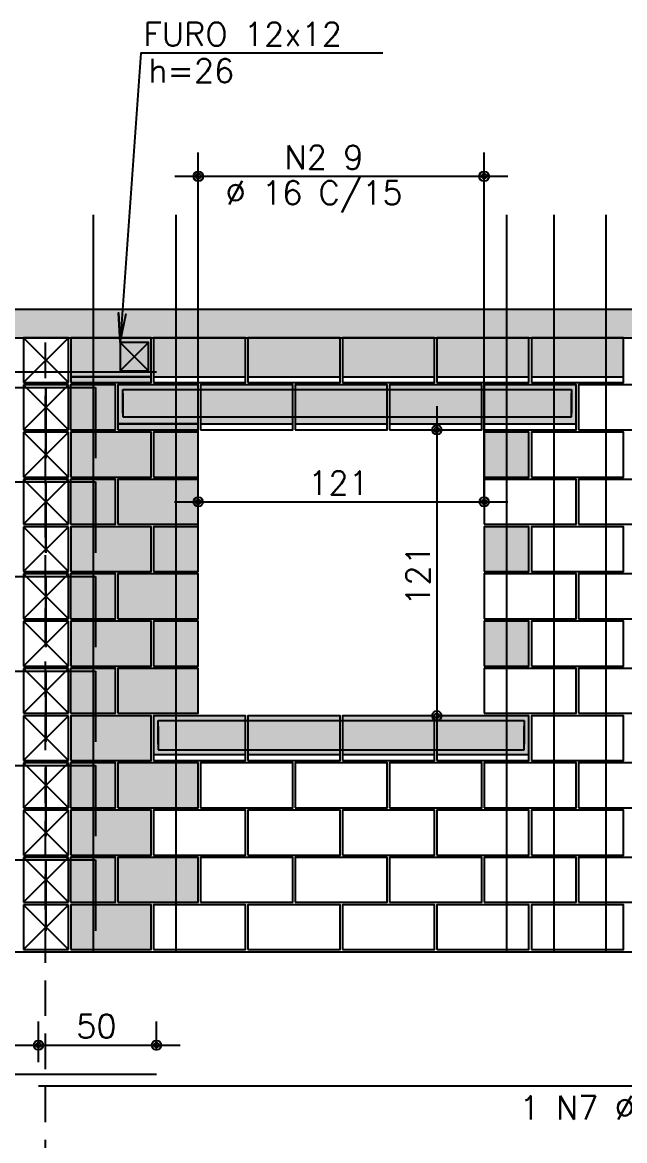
# Model space of a CAD drawing. Extents: x -1 to 122, y -1 to 61.
# Drawn here: x 20.19 to 25.29, y 26.61 to 36.08 of the extents above; entities that cross this region are included whole.
import ezdxf

# ---------------------------------------------------------------- set-up
doc = ezdxf.new("R2010")
doc.units = 0
doc.header["$MEASUREMENT"] = 0
doc.linetypes.add('ESTILO_TQS_0001', pattern=[0.45, 0.3, -0.15])
for name, color, linetype in [('PENA_01', 1, 'CONTINUOUS'), ('PENA_02', 2, 'CONTINUOUS'), ('PENA_03', 3, 'CONTINUOUS'), ('PENA_05', 5, 'CONTINUOUS'), ('PENA_09', 254, 'CONTINUOUS'), ('PENA_11', 252, 'CONTINUOUS'), ('PENA_21', 100, 'CONTINUOUS'), ('PENA_23', 50, 'CONTINUOUS')]:
    doc.layers.add(name, color=color, linetype=linetype)
doc.styles.get("Standard").update_dxf_attribs({"font": 'ROMANS.SHX'})

msp = doc.modelspace()

# ---------------------------------------------------------------- linework, layer by layer
at = {"layer": 'PENA_01', "linetype": 'Continuous'}
for p, q in [((21.681214, 31.626575), (21.681214, 34.973258)), ((24.101214, 32.026575), (24.101214, 34.973258)), ((21.481214, 34.773258), (24.301214, 34.773258)), ((21.020803, 33.366575), (21.260803, 33.126575)), ((21.260803, 33.366575), (21.020803, 33.126575)), ((20.600803, 33.076575), (21.280803, 33.076575)), ((21.301214, 33.076575), (22.081214, 33.076575)), ((22.101214, 33.076575), (22.881214, 33.076575)), ((22.901214, 33.076575), (23.681214, 33.076575)), ((23.701214, 33.076575), (24.481214, 33.076575)), ((24.501214, 33.076575), (25.281214, 33.076575)), ((23.701214, 32.826575), (23.701214, 30.006575)), ((21.000803, 32.676575), (21.680803, 32.676575)), ((21.701214, 32.676575), (22.481214, 32.676575)), ((22.501214, 32.676575), (23.281214, 32.676575)), ((23.301214, 32.676575), (24.081214, 32.676575)), ((24.101214, 32.676575), (24.881214, 32.676575)), ((23.891214, 32.626575), (23.901214, 32.626575)), ((21.480803, 32.016575), (24.301214, 32.016575)), ((21.301214, 29.876575), (22.081214, 29.876575)), ((22.101214, 29.876575), (22.881214, 29.876575)), ((22.901214, 29.876575), (23.681214, 29.876575)), ((23.701214, 29.876575), (24.481214, 29.876575)), ((20.327269, 27.272609), (20.327269, 27.617946)), ((21.327232, 27.372652), (21.327232, 27.617946)), ((20.127269, 27.417946), (21.527232, 27.417946))]:
    msp.add_line(p, q, dxfattribs=at)
at = {"layer": 'PENA_01', "linetype": 'ESTILO_TQS_0001'}
msp.add_line((20.38359, 33.365181), (20.38359, 20.482849), dxfattribs=at)
at = {"layer": 'PENA_01', "linetype": 'Continuous'}
msp.add_lwpolyline([(21.020803, 33.366575), (21.020803, 33.126575), (21.260803, 33.126575), (21.260803, 33.366575), (21.020803, 33.366575)], dxfattribs=at)
at = {"layer": 'PENA_02', "linetype": 'Continuous'}
for p, q in [((20.581214, 33.406575), (20.201214, 33.406575)), ((20.201214, 33.406575), (20.201214, 33.026575)), ((20.581214, 33.026575), (20.581214, 33.406575)), ((20.201214, 33.026575), (20.581214, 33.026575)), ((20.581214, 33.006575), (20.201214, 33.006575)), ((20.201214, 33.006575), (20.201214, 32.626575)), ((20.581214, 32.626575), (20.581214, 33.006575)), ((20.201214, 32.626575), (20.581214, 32.626575)), ((20.581214, 32.606575), (20.201214, 32.606575)), ((20.201214, 32.606575), (20.201214, 32.226575)), ((20.581214, 32.226575), (20.581214, 32.606575)), ((20.201214, 32.226575), (20.581214, 32.226575)), ((20.581214, 32.206575), (20.201214, 32.206575)), ((20.201214, 32.206575), (20.201214, 31.826575)), ((20.581214, 31.826575), (20.581214, 32.206575)), ((20.201214, 31.826575), (20.581214, 31.826575)), ((20.581214, 31.806575), (20.201214, 31.806575)), ((20.201214, 31.806575), (20.201214, 31.426575)), ((20.581214, 31.426575), (20.581214, 31.806575)), ((20.201214, 31.426575), (20.581214, 31.426575)), ((20.581214, 31.406575), (20.201214, 31.406575)), ((20.201214, 31.406575), (20.201214, 31.026575)), ((20.581214, 31.026575), (20.581214, 31.406575)), ((20.201214, 31.026575), (20.581214, 31.026575)), ((20.581214, 31.006575), (20.201214, 31.006575)), ((20.201214, 31.006575), (20.201214, 30.626575)), ((20.581214, 30.626575), (20.581214, 31.006575)), ((20.201214, 30.626575), (20.581214, 30.626575)), ((20.581214, 30.606575), (20.201214, 30.606575)), ((20.201214, 30.606575), (20.201214, 30.226575)), ((20.581214, 30.226575), (20.581214, 30.606575)), ((20.201214, 30.226575), (20.581214, 30.226575)), ((20.581214, 30.206575), (20.201214, 30.206575)), ((20.201214, 30.206575), (20.201214, 29.826575)), ((20.581214, 29.826575), (20.581214, 30.206575)), ((20.201214, 29.826575), (20.581214, 29.826575)), ((20.581214, 29.806575), (20.201214, 29.806575)), ((20.201214, 29.806575), (20.201214, 29.426575)), ((20.581214, 29.426575), (20.581214, 29.806575)), ((20.201214, 29.426575), (20.581214, 29.426575)), ((20.581214, 29.406575), (20.201214, 29.406575)), ((20.201214, 29.406575), (20.201214, 29.026575)), ((20.581214, 29.026575), (20.581214, 29.406575)), ((20.201214, 29.026575), (20.581214, 29.026575)), ((20.581214, 29.006575), (20.201214, 29.006575)), ((20.201214, 29.006575), (20.201214, 28.626575)), ((20.581214, 28.626575), (20.581214, 29.006575)), ((20.201214, 28.626575), (20.581214, 28.626575)), ((20.581214, 28.606575), (20.201214, 28.606575)), ((20.201214, 28.606575), (20.201214, 28.226575)), ((20.581214, 28.226575), (20.581214, 28.606575)), ((20.201214, 28.226575), (20.581214, 28.226575)), ((9.501214, 28.206575), (31.281214, 28.206575))]:
    msp.add_line(p, q, dxfattribs=at)
for points in [[(9.501214, 33.406575), (31.281214, 33.406575), (31.281214, 33.646575), (9.501214, 33.646575), (9.501214, 33.406575)], [(20.600803, 33.026575), (21.280803, 33.026575), (21.280803, 33.406575), (20.600803, 33.406575), (20.600803, 33.026575)], [(21.301214, 33.026575), (22.081214, 33.026575), (22.081214, 33.406575), (21.301214, 33.406575), (21.301214, 33.026575)], [(22.101214, 33.026575), (22.881214, 33.026575), (22.881214, 33.406575), (22.101214, 33.406575), (22.101214, 33.026575)], [(22.901214, 33.026575), (23.681214, 33.026575), (23.681214, 33.406575), (22.901214, 33.406575), (22.901214, 33.026575)], [(23.701214, 33.026575), (24.481214, 33.026575), (24.481214, 33.406575), (23.701214, 33.406575), (23.701214, 33.026575)], [(24.501214, 33.026575), (25.281214, 33.026575), (25.281214, 33.406575), (24.501214, 33.406575), (24.501214, 33.026575)], [(20.600392, 32.626575), (20.980392, 32.626575), (20.980392, 33.006575), (20.600392, 33.006575), (20.600392, 32.626575)], [(21.000803, 32.626575), (21.680803, 32.626575), (21.680803, 33.006575), (21.000803, 33.006575), (21.000803, 32.626575)], [(21.701214, 32.626575), (22.481214, 32.626575), (22.481214, 33.006575), (21.701214, 33.006575), (21.701214, 32.626575)], [(22.501214, 32.626575), (23.281214, 32.626575), (23.281214, 33.006575), (22.501214, 33.006575), (22.501214, 32.626575)], [(23.301214, 32.626575), (24.081214, 32.626575), (24.081214, 33.006575), (23.301214, 33.006575), (23.301214, 32.626575)], [(24.101214, 32.626575), (24.881214, 32.626575), (24.881214, 33.006575), (24.101214, 33.006575), (24.101214, 32.626575)], [(24.901214, 32.626575), (25.681214, 32.626575), (25.681214, 33.006575), (24.901214, 33.006575), (24.901214, 32.626575)], [(20.600803, 32.226575), (21.280803, 32.226575), (21.280803, 32.606575), (20.600803, 32.606575), (20.600803, 32.226575)], [(21.301214, 32.226575), (21.681214, 32.226575), (21.681214, 32.606575), (21.301214, 32.606575), (21.301214, 32.226575)], [(24.101214, 32.226575), (24.481214, 32.226575), (24.481214, 32.606575), (24.101214, 32.606575), (24.101214, 32.226575)], [(24.501214, 32.226575), (25.281214, 32.226575), (25.281214, 32.606575), (24.501214, 32.606575), (24.501214, 32.226575)], [(20.600392, 31.826575), (20.980392, 31.826575), (20.980392, 32.206575), (20.600392, 32.206575), (20.600392, 31.826575)], [(21.000803, 31.826575), (21.680803, 31.826575), (21.680803, 32.206575), (21.000803, 32.206575), (21.000803, 31.826575)], [(24.101214, 31.826575), (24.881214, 31.826575), (24.881214, 32.206575), (24.101214, 32.206575), (24.101214, 31.826575)], [(24.901214, 31.826575), (25.681214, 31.826575), (25.681214, 32.206575), (24.901214, 32.206575), (24.901214, 31.826575)], [(20.600803, 31.426575), (21.280803, 31.426575), (21.280803, 31.806575), (20.600803, 31.806575), (20.600803, 31.426575)], [(21.301214, 31.426575), (21.681214, 31.426575), (21.681214, 31.806575), (21.301214, 31.806575), (21.301214, 31.426575)], [(24.101214, 31.426575), (24.481214, 31.426575), (24.481214, 31.806575), (24.101214, 31.806575), (24.101214, 31.426575)], [(24.501214, 31.426575), (25.281214, 31.426575), (25.281214, 31.806575), (24.501214, 31.806575), (24.501214, 31.426575)], [(20.600392, 31.026575), (20.980392, 31.026575), (20.980392, 31.406575), (20.600392, 31.406575), (20.600392, 31.026575)], [(21.000803, 31.026575), (21.680803, 31.026575), (21.680803, 31.406575), (21.000803, 31.406575), (21.000803, 31.026575)], [(24.101214, 31.026575), (24.881214, 31.026575), (24.881214, 31.406575), (24.101214, 31.406575), (24.101214, 31.026575)], [(24.901214, 31.026575), (25.681214, 31.026575), (25.681214, 31.406575), (24.901214, 31.406575), (24.901214, 31.026575)], [(20.600803, 30.626575), (21.280803, 30.626575), (21.280803, 31.006575), (20.600803, 31.006575), (20.600803, 30.626575)], [(21.301214, 30.626575), (21.681214, 30.626575), (21.681214, 31.006575), (21.301214, 31.006575), (21.301214, 30.626575)], [(24.101214, 30.626575), (24.481214, 30.626575), (24.481214, 31.006575), (24.101214, 31.006575), (24.101214, 30.626575)], [(24.501214, 30.626575), (25.281214, 30.626575), (25.281214, 31.006575), (24.501214, 31.006575), (24.501214, 30.626575)], [(20.600392, 30.226575), (20.980392, 30.226575), (20.980392, 30.606575), (20.600392, 30.606575), (20.600392, 30.226575)], [(21.000803, 30.226575), (21.680803, 30.226575), (21.680803, 30.606575), (21.000803, 30.606575), (21.000803, 30.226575)], [(24.101214, 30.226575), (24.881214, 30.226575), (24.881214, 30.606575), (24.101214, 30.606575), (24.101214, 30.226575)], [(24.901214, 30.226575), (25.681214, 30.226575), (25.681214, 30.606575), (24.901214, 30.606575), (24.901214, 30.226575)], [(20.600803, 29.826575), (21.280803, 29.826575), (21.280803, 30.206575), (20.600803, 30.206575), (20.600803, 29.826575)], [(21.301214, 29.826575), (22.081214, 29.826575), (22.081214, 30.206575), (21.301214, 30.206575), (21.301214, 29.826575)], [(22.101214, 29.826575), (22.881214, 29.826575), (22.881214, 30.206575), (22.101214, 30.206575), (22.101214, 29.826575)], [(22.901214, 29.826575), (23.681214, 29.826575), (23.681214, 30.206575), (22.901214, 30.206575), (22.901214, 29.826575)], [(23.701214, 29.826575), (24.481214, 29.826575), (24.481214, 30.206575), (23.701214, 30.206575), (23.701214, 29.826575)], [(24.501214, 29.826575), (25.281214, 29.826575), (25.281214, 30.206575), (24.501214, 30.206575), (24.501214, 29.826575)], [(20.600392, 29.426575), (20.980392, 29.426575), (20.980392, 29.806575), (20.600392, 29.806575), (20.600392, 29.426575)], [(21.000803, 29.426575), (21.680803, 29.426575), (21.680803, 29.806575), (21.000803, 29.806575), (21.000803, 29.426575)], [(21.701214, 29.426575), (22.481214, 29.426575), (22.481214, 29.806575), (21.701214, 29.806575), (21.701214, 29.426575)], [(22.501214, 29.426575), (23.281214, 29.426575), (23.281214, 29.806575), (22.501214, 29.806575), (22.501214, 29.426575)], [(23.301214, 29.426575), (24.081214, 29.426575), (24.081214, 29.806575), (23.301214, 29.806575), (23.301214, 29.426575)], [(24.101214, 29.426575), (24.881214, 29.426575), (24.881214, 29.806575), (24.101214, 29.806575), (24.101214, 29.426575)], [(24.901214, 29.426575), (25.681214, 29.426575), (25.681214, 29.806575), (24.901214, 29.806575), (24.901214, 29.426575)], [(20.600803, 29.026575), (21.280803, 29.026575), (21.280803, 29.406575), (20.600803, 29.406575), (20.600803, 29.026575)], [(21.301214, 29.026575), (22.081214, 29.026575), (22.081214, 29.406575), (21.301214, 29.406575), (21.301214, 29.026575)], [(22.101214, 29.026575), (22.881214, 29.026575), (22.881214, 29.406575), (22.101214, 29.406575), (22.101214, 29.026575)], [(22.901214, 29.026575), (23.681214, 29.026575), (23.681214, 29.406575), (22.901214, 29.406575), (22.901214, 29.026575)], [(23.701214, 29.026575), (24.481214, 29.026575), (24.481214, 29.406575), (23.701214, 29.406575), (23.701214, 29.026575)], [(24.501214, 29.026575), (25.281214, 29.026575), (25.281214, 29.406575), (24.501214, 29.406575), (24.501214, 29.026575)], [(20.600392, 28.626575), (20.980392, 28.626575), (20.980392, 29.006575), (20.600392, 29.006575), (20.600392, 28.626575)], [(21.000803, 28.626575), (21.680803, 28.626575), (21.680803, 29.006575), (21.000803, 29.006575), (21.000803, 28.626575)], [(21.701214, 28.626575), (22.481214, 28.626575), (22.481214, 29.006575), (21.701214, 29.006575), (21.701214, 28.626575)], [(22.501214, 28.626575), (23.281214, 28.626575), (23.281214, 29.006575), (22.501214, 29.006575), (22.501214, 28.626575)], [(23.301214, 28.626575), (24.081214, 28.626575), (24.081214, 29.006575), (23.301214, 29.006575), (23.301214, 28.626575)], [(24.101214, 28.626575), (24.881214, 28.626575), (24.881214, 29.006575), (24.101214, 29.006575), (24.101214, 28.626575)], [(24.901214, 28.626575), (25.681214, 28.626575), (25.681214, 29.006575), (24.901214, 29.006575), (24.901214, 28.626575)], [(20.600803, 28.226575), (21.280803, 28.226575), (21.280803, 28.606575), (20.600803, 28.606575), (20.600803, 28.226575)], [(21.301214, 28.226575), (22.081214, 28.226575), (22.081214, 28.606575), (21.301214, 28.606575), (21.301214, 28.226575)], [(22.101214, 28.226575), (22.881214, 28.226575), (22.881214, 28.606575), (22.101214, 28.606575), (22.101214, 28.226575)], [(22.901214, 28.226575), (23.681214, 28.226575), (23.681214, 28.606575), (22.901214, 28.606575), (22.901214, 28.226575)], [(23.701214, 28.226575), (24.481214, 28.226575), (24.481214, 28.606575), (23.701214, 28.606575), (23.701214, 28.226575)], [(24.501214, 28.226575), (25.281214, 28.226575), (25.281214, 28.606575), (24.501214, 28.606575), (24.501214, 28.226575)]]:
    msp.add_lwpolyline(points, dxfattribs=at)
for centre, radius in [((21.681214, 34.773258), 0.041625), ((21.681214, 34.773258), 0.02075), ((24.101214, 34.773258), 0.041625), ((24.101214, 34.773258), 0.02075), ((23.701214, 32.626575), 0.04), ((23.701214, 32.626575), 0.02), ((21.680803, 32.016575), 0.04), ((21.680803, 32.016575), 0.02), ((24.101214, 32.016575), 0.04), ((24.101214, 32.016575), 0.02), ((23.701214, 30.206575), 0.04), ((23.701214, 30.206575), 0.02), ((20.327269, 27.417946), 0.04), ((21.327232, 27.417946), 0.04), ((20.327269, 27.417946), 0.02), ((21.327232, 27.417946), 0.02)]:
    msp.add_circle(centre, radius, dxfattribs=at)
at = {"layer": 'PENA_03', "linetype": 'Continuous'}
for p, q in [((20.201214, 33.026575), (20.581214, 33.406575)), ((20.581214, 33.026575), (20.201214, 33.406575)), ((20.201214, 32.626575), (20.581214, 33.006575)), ((20.581214, 32.626575), (20.201214, 33.006575)), ((20.201214, 32.226575), (20.581214, 32.606575)), ((20.581214, 32.226575), (20.201214, 32.606575)), ((23.691214, 32.626575), (23.691214, 32.626575)), ((20.201214, 31.826575), (20.581214, 32.206575)), ((20.581214, 31.826575), (20.201214, 32.206575)), ((21.680803, 32.016575), (21.680803, 32.016575)), ((24.101214, 32.016575), (24.101214, 32.016575)), ((24.101214, 31.826575), (24.101214, 31.826575)), ((20.201214, 31.426575), (20.581214, 31.806575)), ((20.581214, 31.426575), (20.201214, 31.806575)), ((20.201214, 31.026575), (20.581214, 31.406575)), ((20.581214, 31.026575), (20.201214, 31.406575)), ((21.681214, 31.426575), (21.681214, 31.426575)), ((20.201214, 30.626575), (20.581214, 31.006575)), ((20.581214, 30.626575), (20.201214, 31.006575)), ((20.201214, 30.226575), (20.581214, 30.606575)), ((20.581214, 30.226575), (20.201214, 30.606575)), ((20.201214, 29.826575), (20.581214, 30.206575)), ((20.581214, 29.826575), (20.201214, 30.206575)), ((23.701214, 30.206575), (23.701214, 30.206575)), ((20.201214, 29.426575), (20.581214, 29.806575)), ((20.581214, 29.426575), (20.201214, 29.806575)), ((20.201214, 29.026575), (20.581214, 29.406575)), ((20.581214, 29.026575), (20.201214, 29.406575)), ((20.201214, 28.626575), (20.581214, 29.006575)), ((20.581214, 28.626575), (20.201214, 29.006575)), ((20.201214, 28.226575), (20.581214, 28.606575)), ((20.581214, 28.226575), (20.201214, 28.606575)), ((21.327232, 27.172652), (21.327232, 27.172652)), ((20.327269, 27.072609), (20.327269, 27.072609))]:
    msp.add_line(p, q, dxfattribs=at)
msp.add_lwpolyline([(23.244733, 35.815091), (21.195642, 35.815091), (21.020803, 33.366575), (21.005908, 33.616131), (21.020803, 33.366575), (21.071005, 33.611483)], dxfattribs=at)
at = {"layer": 'PENA_05', "linetype": 'Continuous'}
for p, q in [((9.652244, 33.115846), (21.327232, 33.116271)), ((19.971214, 32.985631), (20.391214, 32.985631)), ((20.390943, 32.385631), (20.390943, 32.985631)), ((20.390943, 32.985631), (20.810943, 32.985631)), ((20.391214, 32.985631), (20.391214, 32.385631)), ((20.810943, 32.985631), (20.810943, 32.385631)), ((21.040803, 32.766575), (21.040803, 32.966575)), ((21.040803, 32.966575), (24.841214, 32.966575)), ((24.841214, 32.966575), (24.841214, 32.766575)), ((21.040803, 32.935972), (21.040803, 32.735972)), ((24.841214, 32.735972), (24.841214, 32.935972)), ((21.040803, 32.735972), (24.841214, 32.735972)), ((19.971214, 32.185631), (20.391214, 32.185631)), ((20.390943, 31.585631), (20.390943, 32.185631)), ((20.390943, 32.185631), (20.810943, 32.185631)), ((20.391214, 32.185631), (20.391214, 31.585631)), ((20.810943, 32.185631), (20.810943, 31.585631)), ((19.971214, 31.385631), (20.391214, 31.385631)), ((20.390943, 30.785631), (20.390943, 31.385631)), ((20.390943, 31.385631), (20.810943, 31.385631)), ((20.391214, 31.385631), (20.391214, 30.785631)), ((20.810943, 31.385631), (20.810943, 30.785631)), ((19.971214, 30.584765), (20.391214, 30.584765)), ((20.390943, 29.984765), (20.390943, 30.584765)), ((20.390943, 30.584765), (20.810943, 30.584765)), ((20.391214, 30.584765), (20.391214, 29.984765)), ((20.810943, 30.584765), (20.810943, 29.984765)), ((21.341214, 29.966575), (21.341214, 30.166575)), ((21.341214, 30.166575), (24.441214, 30.166575)), ((21.341214, 30.116575), (21.341214, 29.916575)), ((24.441214, 30.166575), (24.441214, 29.966575)), ((24.441214, 29.916575), (24.441214, 30.116575)), ((21.341214, 29.916575), (24.441214, 29.916575)), ((19.971214, 29.785631), (20.391214, 29.785631)), ((20.390943, 29.185631), (20.390943, 29.785631)), ((20.390943, 29.785631), (20.810943, 29.785631)), ((20.391214, 29.785631), (20.391214, 29.185631)), ((20.810943, 29.785631), (20.810943, 29.185631)), ((19.971214, 28.985631), (20.391214, 28.985631)), ((20.390943, 28.385631), (20.390943, 28.985631)), ((20.390943, 28.985631), (20.810943, 28.985631)), ((20.391214, 28.985631), (20.391214, 28.385631)), ((20.810943, 28.985631), (20.810943, 28.385631)), ((9.652244, 27.172227), (21.327232, 27.172652)), ((20.327269, 27.072609), (31.18108, 27.073004))]:
    msp.add_line(p, q, dxfattribs=at)
for points in [[(20.790803, 34.446575), (20.790803, 28.206575)], [(21.491214, 34.446575), (21.491214, 28.206575)], [(24.291214, 34.446575), (24.291214, 28.206575)], [(24.691214, 34.446575), (24.691214, 28.206575)], [(25.132903, 34.446575), (25.132903, 28.206575)]]:
    msp.add_lwpolyline(points, dxfattribs=at)
at = {"layer": 'PENA_09', "linetype": 'Continuous'}
for points in [[(20.600803, 33.076575), (21.280803, 33.076575), (21.280803, 33.406575), (20.600803, 33.406575), (20.600803, 33.076575)], [(21.301214, 33.076575), (22.081214, 33.076575), (22.081214, 33.406575), (21.301214, 33.406575), (21.301214, 33.076575)], [(22.101214, 33.076575), (22.881214, 33.076575), (22.881214, 33.406575), (22.101214, 33.406575), (22.101214, 33.076575)], [(22.901214, 33.076575), (23.681214, 33.076575), (23.681214, 33.406575), (22.901214, 33.406575), (22.901214, 33.076575)], [(23.701214, 33.076575), (24.481214, 33.076575), (24.481214, 33.406575), (23.701214, 33.406575), (23.701214, 33.076575)], [(24.501214, 33.076575), (25.281214, 33.076575), (25.281214, 33.406575), (24.501214, 33.406575), (24.501214, 33.076575)], [(21.000803, 32.676575), (21.680803, 32.676575), (21.680803, 33.006575), (21.000803, 33.006575), (21.000803, 32.676575)], [(21.701214, 32.676575), (22.481214, 32.676575), (22.481214, 33.006575), (21.701214, 33.006575), (21.701214, 32.676575)], [(22.501214, 32.676575), (23.281214, 32.676575), (23.281214, 33.006575), (22.501214, 33.006575), (22.501214, 32.676575)], [(23.301214, 32.676575), (24.081214, 32.676575), (24.081214, 33.006575), (23.301214, 33.006575), (23.301214, 32.676575)], [(24.101214, 32.676575), (24.881214, 32.676575), (24.881214, 33.006575), (24.101214, 33.006575), (24.101214, 32.676575)], [(21.301214, 29.876575), (22.081214, 29.876575), (22.081214, 30.206575), (21.301214, 30.206575), (21.301214, 29.876575)], [(22.101214, 29.876575), (22.881214, 29.876575), (22.881214, 30.206575), (22.101214, 30.206575), (22.101214, 29.876575)], [(22.901214, 29.876575), (23.681214, 29.876575), (23.681214, 30.206575), (22.901214, 30.206575), (22.901214, 29.876575)], [(23.701214, 29.876575), (24.481214, 29.876575), (24.481214, 30.206575), (23.701214, 30.206575), (23.701214, 29.876575)]]:
    msp.add_lwpolyline(points, dxfattribs=at)
for points in [[(20.600803, 33.076575), (21.280803, 33.076575), (21.280803, 33.406575)], [(20.600803, 33.076575), (21.280803, 33.406575), (20.600803, 33.406575)], [(20.600803, 33.076575), (20.600803, 33.406575), (20.600803, 33.076575)], [(21.301214, 33.076575), (22.081214, 33.076575), (22.081214, 33.406575)], [(21.301214, 33.076575), (22.081214, 33.406575), (21.301214, 33.406575)], [(21.301214, 33.076575), (21.301214, 33.406575), (21.301214, 33.076575)], [(22.101214, 33.076575), (22.881214, 33.076575), (22.881214, 33.406575)], [(22.101214, 33.076575), (22.881214, 33.406575), (22.101214, 33.406575)], [(22.101214, 33.076575), (22.101214, 33.406575), (22.101214, 33.076575)], [(22.901214, 33.076575), (23.681214, 33.076575), (23.681214, 33.406575)], [(22.901214, 33.076575), (23.681214, 33.406575), (22.901214, 33.406575)], [(22.901214, 33.076575), (22.901214, 33.406575), (22.901214, 33.076575)], [(23.701214, 33.076575), (24.481214, 33.076575), (24.481214, 33.406575)], [(23.701214, 33.076575), (24.481214, 33.406575), (23.701214, 33.406575)], [(23.701214, 33.076575), (23.701214, 33.406575), (23.701214, 33.076575)], [(24.501214, 33.076575), (25.281214, 33.076575), (25.281214, 33.406575)], [(24.501214, 33.076575), (25.281214, 33.406575), (24.501214, 33.406575)], [(24.501214, 33.076575), (24.501214, 33.406575), (24.501214, 33.076575)], [(21.000803, 32.676575), (21.680803, 32.676575), (21.680803, 33.006575)], [(21.000803, 32.676575), (21.680803, 33.006575), (21.000803, 33.006575)], [(21.000803, 32.676575), (21.000803, 33.006575), (21.000803, 32.676575)], [(21.701214, 32.676575), (22.481214, 32.676575), (22.481214, 33.006575)], [(21.701214, 32.676575), (22.481214, 33.006575), (21.701214, 33.006575)], [(21.701214, 32.676575), (21.701214, 33.006575), (21.701214, 32.676575)], [(22.501214, 32.676575), (23.281214, 32.676575), (23.281214, 33.006575)], [(22.501214, 32.676575), (23.281214, 33.006575), (22.501214, 33.006575)], [(22.501214, 32.676575), (22.501214, 33.006575), (22.501214, 32.676575)], [(23.301214, 32.676575), (24.081214, 32.676575), (24.081214, 33.006575)], [(23.301214, 32.676575), (24.081214, 33.006575), (23.301214, 33.006575)], [(23.301214, 32.676575), (23.301214, 33.006575), (23.301214, 32.676575)], [(24.101214, 32.676575), (24.881214, 32.676575), (24.881214, 33.006575)], [(24.101214, 32.676575), (24.881214, 33.006575), (24.101214, 33.006575)], [(24.101214, 32.676575), (24.101214, 33.006575), (24.101214, 32.676575)], [(21.301214, 29.876575), (22.081214, 29.876575), (22.081214, 30.206575)], [(21.301214, 29.876575), (22.081214, 30.206575), (21.301214, 30.206575)], [(21.301214, 29.876575), (21.301214, 30.206575), (21.301214, 29.876575)], [(22.101214, 29.876575), (22.881214, 29.876575), (22.881214, 30.206575)], [(22.101214, 29.876575), (22.881214, 30.206575), (22.101214, 30.206575)], [(22.101214, 29.876575), (22.101214, 30.206575), (22.101214, 29.876575)], [(22.901214, 29.876575), (23.681214, 29.876575), (23.681214, 30.206575)], [(22.901214, 29.876575), (23.681214, 30.206575), (22.901214, 30.206575)], [(22.901214, 29.876575), (22.901214, 30.206575), (22.901214, 29.876575)], [(23.701214, 29.876575), (24.481214, 29.876575), (24.481214, 30.206575)], [(23.701214, 29.876575), (24.481214, 30.206575), (23.701214, 30.206575)], [(23.701214, 29.876575), (23.701214, 30.206575), (23.701214, 29.876575)]]:
    msp.add_solid(points, dxfattribs=at)
at = {"layer": 'PENA_11', "linetype": 'Continuous'}
for points in [[(9.501214, 33.406575), (31.281214, 33.406575), (31.281214, 33.646575)], [(9.501214, 33.406575), (31.281214, 33.646575), (9.501214, 33.646575)]]:
    msp.add_solid(points, dxfattribs=at)
at = {"layer": 'PENA_21', "linetype": 'Continuous'}
for points in [[(20.600803, 33.026575), (21.280803, 33.026575), (21.280803, 33.076575), (20.600803, 33.076575), (20.600803, 33.026575)], [(21.000803, 32.626575), (21.680803, 32.626575), (21.680803, 32.676575), (21.000803, 32.676575), (21.000803, 32.626575)], [(20.600803, 32.226575), (21.280803, 32.226575), (21.280803, 32.606575), (20.600803, 32.606575), (20.600803, 32.226575)], [(21.000803, 31.826575), (21.680803, 31.826575), (21.680803, 32.206575), (21.000803, 32.206575), (21.000803, 31.826575)], [(20.600803, 31.426575), (21.280803, 31.426575), (21.280803, 31.806575), (20.600803, 31.806575), (20.600803, 31.426575)], [(21.000803, 31.026575), (21.680803, 31.026575), (21.680803, 31.406575), (21.000803, 31.406575), (21.000803, 31.026575)], [(20.600803, 30.626575), (21.280803, 30.626575), (21.280803, 31.006575), (20.600803, 31.006575), (20.600803, 30.626575)], [(21.000803, 30.226575), (21.680803, 30.226575), (21.680803, 30.606575), (21.000803, 30.606575), (21.000803, 30.226575)], [(20.600803, 29.826575), (21.280803, 29.826575), (21.280803, 30.206575), (20.600803, 30.206575), (20.600803, 29.826575)], [(21.000803, 29.426575), (21.680803, 29.426575), (21.680803, 29.806575), (21.000803, 29.806575), (21.000803, 29.426575)], [(20.600803, 29.026575), (21.280803, 29.026575), (21.280803, 29.406575), (20.600803, 29.406575), (20.600803, 29.026575)], [(21.000803, 28.626575), (21.680803, 28.626575), (21.680803, 29.006575), (21.000803, 29.006575), (21.000803, 28.626575)], [(20.600803, 28.226575), (21.280803, 28.226575), (21.280803, 28.606575), (20.600803, 28.606575), (20.600803, 28.226575)]]:
    msp.add_lwpolyline(points, dxfattribs=at)
for points in [[(20.600803, 33.026575), (21.280803, 33.026575), (21.280803, 33.076575)], [(20.600803, 33.026575), (21.280803, 33.076575), (20.600803, 33.076575)], [(20.600803, 33.026575), (20.600803, 33.076575), (20.600803, 33.026575)], [(21.000803, 32.626575), (21.680803, 32.626575), (21.680803, 32.676575)], [(21.000803, 32.626575), (21.680803, 32.676575), (21.000803, 32.676575)], [(21.000803, 32.626575), (21.000803, 32.676575), (21.000803, 32.626575)], [(20.600803, 32.226575), (21.280803, 32.226575), (21.280803, 32.606575)], [(20.600803, 32.226575), (21.280803, 32.606575), (20.600803, 32.606575)], [(20.600803, 32.226575), (20.600803, 32.606575), (20.600803, 32.226575)], [(21.000803, 31.826575), (21.680803, 31.826575), (21.680803, 32.206575)], [(21.000803, 31.826575), (21.680803, 32.206575), (21.000803, 32.206575)], [(21.000803, 31.826575), (21.000803, 32.206575), (21.000803, 31.826575)], [(20.600803, 31.426575), (21.280803, 31.426575), (21.280803, 31.806575)], [(20.600803, 31.426575), (21.280803, 31.806575), (20.600803, 31.806575)], [(20.600803, 31.426575), (20.600803, 31.806575), (20.600803, 31.426575)], [(21.000803, 31.026575), (21.680803, 31.026575), (21.680803, 31.406575)], [(21.000803, 31.026575), (21.680803, 31.406575), (21.000803, 31.406575)], [(21.000803, 31.026575), (21.000803, 31.406575), (21.000803, 31.026575)], [(20.600803, 30.626575), (21.280803, 30.626575), (21.280803, 31.006575)], [(20.600803, 30.626575), (21.280803, 31.006575), (20.600803, 31.006575)], [(20.600803, 30.626575), (20.600803, 31.006575), (20.600803, 30.626575)], [(21.000803, 30.226575), (21.680803, 30.226575), (21.680803, 30.606575)], [(21.000803, 30.226575), (21.680803, 30.606575), (21.000803, 30.606575)], [(21.000803, 30.226575), (21.000803, 30.606575), (21.000803, 30.226575)], [(20.600803, 29.826575), (21.280803, 29.826575), (21.280803, 30.206575)], [(20.600803, 29.826575), (21.280803, 30.206575), (20.600803, 30.206575)], [(20.600803, 29.826575), (20.600803, 30.206575), (20.600803, 29.826575)], [(21.000803, 29.426575), (21.680803, 29.426575), (21.680803, 29.806575)], [(21.000803, 29.426575), (21.680803, 29.806575), (21.000803, 29.806575)], [(21.000803, 29.426575), (21.000803, 29.806575), (21.000803, 29.426575)], [(20.600803, 29.026575), (21.280803, 29.026575), (21.280803, 29.406575)], [(20.600803, 29.026575), (21.280803, 29.406575), (20.600803, 29.406575)], [(20.600803, 29.026575), (20.600803, 29.406575), (20.600803, 29.026575)], [(21.000803, 28.626575), (21.680803, 28.626575), (21.680803, 29.006575)], [(21.000803, 28.626575), (21.680803, 29.006575), (21.000803, 29.006575)], [(21.000803, 28.626575), (21.000803, 29.006575), (21.000803, 28.626575)], [(20.600803, 28.226575), (21.280803, 28.226575), (21.280803, 28.606575)], [(20.600803, 28.226575), (21.280803, 28.606575), (20.600803, 28.606575)], [(20.600803, 28.226575), (20.600803, 28.606575), (20.600803, 28.226575)]]:
    msp.add_solid(points, dxfattribs=at)
at = {"layer": 'PENA_23', "linetype": 'Continuous'}
for points in [[(20.600392, 32.626575), (20.980392, 32.626575), (20.980392, 33.006575), (20.600392, 33.006575), (20.600392, 32.626575)], [(21.301214, 32.226575), (21.681214, 32.226575), (21.681214, 32.606575), (21.301214, 32.606575), (21.301214, 32.226575)], [(24.101214, 32.226575), (24.481214, 32.226575), (24.481214, 32.606575), (24.101214, 32.606575), (24.101214, 32.226575)], [(20.600392, 31.826575), (20.980392, 31.826575), (20.980392, 32.206575), (20.600392, 32.206575), (20.600392, 31.826575)], [(21.301214, 31.426575), (21.681214, 31.426575), (21.681214, 31.806575), (21.301214, 31.806575), (21.301214, 31.426575)], [(24.101214, 31.426575), (24.481214, 31.426575), (24.481214, 31.806575), (24.101214, 31.806575), (24.101214, 31.426575)], [(20.600392, 31.026575), (20.980392, 31.026575), (20.980392, 31.406575), (20.600392, 31.406575), (20.600392, 31.026575)], [(21.301214, 30.626575), (21.681214, 30.626575), (21.681214, 31.006575), (21.301214, 31.006575), (21.301214, 30.626575)], [(24.101214, 30.626575), (24.481214, 30.626575), (24.481214, 31.006575), (24.101214, 31.006575), (24.101214, 30.626575)], [(20.600392, 30.226575), (20.980392, 30.226575), (20.980392, 30.606575), (20.600392, 30.606575), (20.600392, 30.226575)], [(20.600392, 29.426575), (20.980392, 29.426575), (20.980392, 29.806575), (20.600392, 29.806575), (20.600392, 29.426575)], [(20.600392, 28.626575), (20.980392, 28.626575), (20.980392, 29.006575), (20.600392, 29.006575), (20.600392, 28.626575)]]:
    msp.add_lwpolyline(points, dxfattribs=at)
for points in [[(20.600392, 32.626575), (20.980392, 32.626575), (20.980392, 33.006575)], [(20.600392, 32.626575), (20.980392, 33.006575), (20.600392, 33.006575)], [(20.600392, 32.626575), (20.600392, 33.006575), (20.600392, 32.626575)], [(21.301214, 32.226575), (21.681214, 32.226575), (21.681214, 32.606575)], [(21.301214, 32.226575), (21.681214, 32.606575), (21.301214, 32.606575)], [(21.301214, 32.226575), (21.301214, 32.606575), (21.301214, 32.226575)], [(24.101214, 32.226575), (24.481214, 32.226575), (24.481214, 32.606575)], [(24.101214, 32.226575), (24.481214, 32.606575), (24.101214, 32.606575)], [(24.101214, 32.226575), (24.101214, 32.606575), (24.101214, 32.226575)], [(20.600392, 31.826575), (20.980392, 31.826575), (20.980392, 32.206575)], [(20.600392, 31.826575), (20.980392, 32.206575), (20.600392, 32.206575)], [(20.600392, 31.826575), (20.600392, 32.206575), (20.600392, 31.826575)], [(21.301214, 31.426575), (21.681214, 31.426575), (21.681214, 31.806575)], [(21.301214, 31.426575), (21.681214, 31.806575), (21.301214, 31.806575)], [(21.301214, 31.426575), (21.301214, 31.806575), (21.301214, 31.426575)], [(24.101214, 31.426575), (24.481214, 31.426575), (24.481214, 31.806575)], [(24.101214, 31.426575), (24.481214, 31.806575), (24.101214, 31.806575)], [(24.101214, 31.426575), (24.101214, 31.806575), (24.101214, 31.426575)], [(20.600392, 31.026575), (20.980392, 31.026575), (20.980392, 31.406575)], [(20.600392, 31.026575), (20.980392, 31.406575), (20.600392, 31.406575)], [(20.600392, 31.026575), (20.600392, 31.406575), (20.600392, 31.026575)], [(21.301214, 30.626575), (21.681214, 30.626575), (21.681214, 31.006575)], [(21.301214, 30.626575), (21.681214, 31.006575), (21.301214, 31.006575)], [(21.301214, 30.626575), (21.301214, 31.006575), (21.301214, 30.626575)], [(24.101214, 30.626575), (24.481214, 30.626575), (24.481214, 31.006575)], [(24.101214, 30.626575), (24.481214, 31.006575), (24.101214, 31.006575)], [(24.101214, 30.626575), (24.101214, 31.006575), (24.101214, 30.626575)], [(20.600392, 30.226575), (20.980392, 30.226575), (20.980392, 30.606575)], [(20.600392, 30.226575), (20.980392, 30.606575), (20.600392, 30.606575)], [(20.600392, 30.226575), (20.600392, 30.606575), (20.600392, 30.226575)], [(20.600392, 29.426575), (20.980392, 29.426575), (20.980392, 29.806575)], [(20.600392, 29.426575), (20.980392, 29.806575), (20.600392, 29.806575)], [(20.600392, 29.426575), (20.600392, 29.806575), (20.600392, 29.426575)], [(20.600392, 28.626575), (20.980392, 28.626575), (20.980392, 29.006575)], [(20.600392, 28.626575), (20.980392, 29.006575), (20.600392, 29.006575)], [(20.600392, 28.626575), (20.600392, 29.006575), (20.600392, 28.626575)]]:
    msp.add_solid(points, dxfattribs=at)

# ---------------------------------------------------------------- texts
at = {"layer": 'PENA_03', "linetype": 'Continuous'}
for s, p in [('FURO 12x12', (21.217979, 35.876018)), ('h=26', (21.257772, 35.56629)), ('N2 9', (22.411214, 34.833258)), ('%%c 16 C/15', (21.911214, 34.533258)), ('121', (22.611008, 32.076575)), ('50', (20.647251, 27.477946)), ('1 N7 %%c 10 C=563', (24.401533, 26.786967))]:
    msp.add_text(s, height=0.2, dxfattribs=at).set_placement(p)
msp.add_text('121', height=0.2, rotation=90, dxfattribs=at).set_placement((23.641214, 31.136575))

doc.saveas('drawing.dxf')
